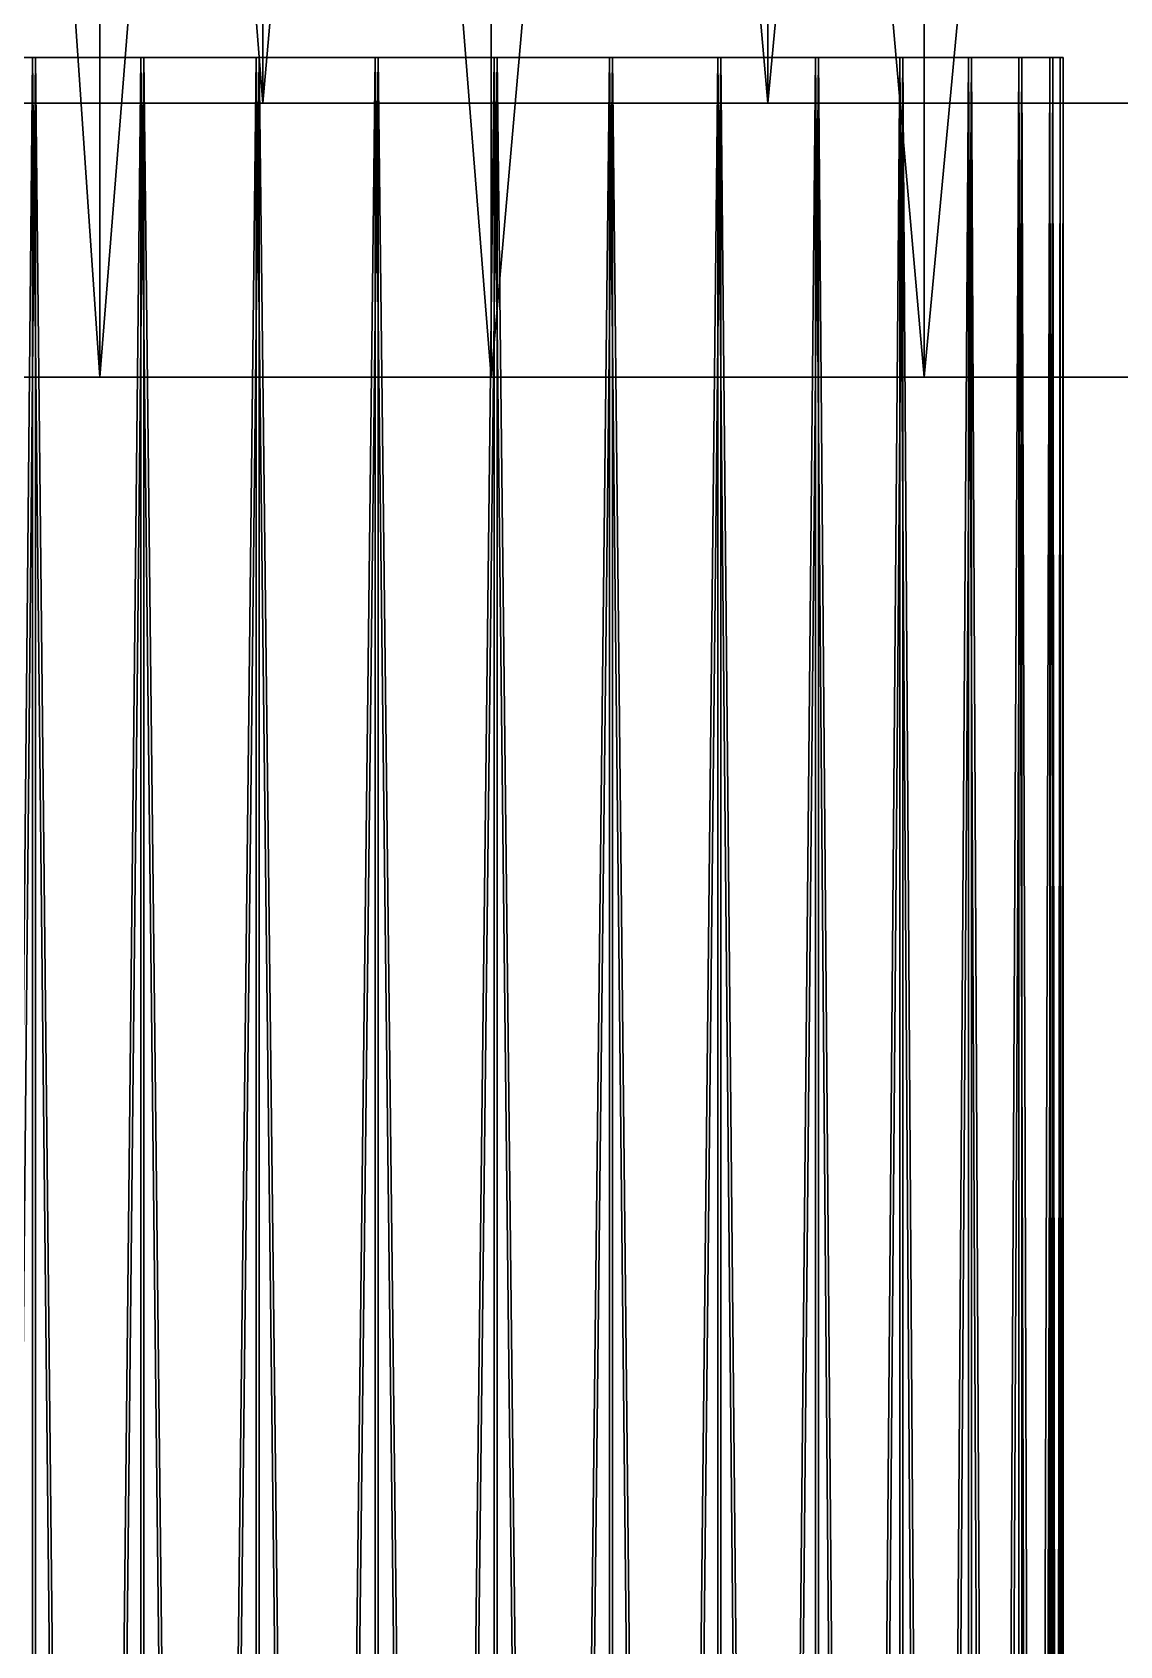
# Model space of a CAD drawing. Header units: metres. Extents: x -4.87 to 4.87, y -6.04 to 1.46.
# Drawn here: x 0.9995 to 1.2376, y -1.5978 to -1.2445 of the extents above; entities that cross this region are included whole.
import ezdxf

# ---------------------------------------------------------------- set-up
doc = ezdxf.new("R2010")
doc.units = ezdxf.units.M

msp = doc.modelspace()

# ---------------------------------------------------------------- linework, layer by layer
at = {"layer": 'Cylinder 1'}
for points in [[(0.95005, -1.26, 1.23623), (1.05, 0, 1.30622), (1.05, -1.26, 1.30622)], [(0.95005, -1.26, 1.23623), (0.95005, 0, 1.23623), (1.05, 0, 1.30622)], [(1.05, -1.26, 0.09378), (0.95005, 0, 0.16377), (0.95005, -1.26, 0.16377)], [(1.05, -1.26, 0.09378), (1.05, 0, 0.09378), (0.95005, 0, 0.16377)], [(1.05, -1.26, 1.30622), (1.16058, 0, 1.35778), (1.16058, -1.26, 1.35778)], [(1.05, -1.26, 1.30622), (1.05, 0, 1.30622), (1.16058, 0, 1.35778)], [(1.16059, -1.26, 0.04222), (1.05, 0, 0.09378), (1.05, -1.26, 0.09378)], [(1.16059, -1.26, 0.04222), (1.16058, 0, 0.04222), (1.05, 0, 0.09378)], [(1.16058, -1.26, 1.35778), (1.27844, 0, 1.38937), (1.27845, -1.26, 1.38937)], [(1.16058, -1.26, 1.35778), (1.16058, 0, 1.35778), (1.27844, 0, 1.38937)], [(1.27845, -1.26, 0.01064), (1.16058, 0, 0.04222), (1.16059, -1.26, 0.04222)], [(1.27845, -1.26, 0.01064), (1.27844, 0, 0.01064), (1.16058, 0, 0.04222)], [(1.4, -1.26, 0.7), (0.7, -1.26, 0.7), (0.71063, -1.26, 0.82155)], [(1.4, -1.26, 0.7), (0.7, -1.26, 0.7), (1.4, -1.26, 0.7)], [(1.4, -1.26, 0.7), (0.71063, -1.26, 0.57845), (0.7, -1.26, 0.7)], [(1.4, -1.26, 0.7), (0.71063, -1.26, 0.82155), (0.74221, -1.26, 0.93941)], [(1.4, -1.26, 0.7), (0.71063, -1.26, 0.82155), (1.4, -1.26, 0.7)], [(1.4, -1.26, 0.7), (0.71063, -1.26, 0.57845), (1.4, -1.26, 0.7)], [(1.4, -1.26, 0.7), (0.74221, -1.26, 0.46059), (0.71063, -1.26, 0.57845)], [(1.4, -1.26, 0.7), (0.74221, -1.26, 0.93941), (0.79378, -1.26, 1.05)], [(1.4, -1.26, 0.7), (0.74221, -1.26, 0.93941), (1.4, -1.26, 0.7)], [(1.4, -1.26, 0.7), (0.74221, -1.26, 0.46059), (1.4, -1.26, 0.7)], [(1.4, -1.26, 0.7), (0.79378, -1.26, 0.35), (0.74221, -1.26, 0.46059)], [(1.4, -1.26, 0.7), (0.79378, -1.26, 1.05), (0.86377, -1.26, 1.14995)], [(1.4, -1.26, 0.7), (0.79378, -1.26, 1.05), (1.4, -1.26, 0.7)], [(1.4, -1.26, 0.7), (0.79378, -1.26, 0.35), (1.4, -1.26, 0.7)], [(1.4, -1.26, 0.7), (0.86377, -1.26, 0.25005), (0.79378, -1.26, 0.35)], [(1.4, -1.26, 0.7), (0.86377, -1.26, 1.14995), (0.95005, -1.26, 1.23623)], [(1.4, -1.26, 0.7), (0.86377, -1.26, 1.14995), (1.4, -1.26, 0.7)], [(1.4, -1.26, 0.7), (0.86377, -1.26, 0.25005), (1.4, -1.26, 0.7)], [(1.4, -1.26, 0.7), (0.95005, -1.26, 0.16377), (0.86377, -1.26, 0.25005)], [(1.4, -1.26, 0.7), (0.95005, -1.26, 1.23623), (1.05, -1.26, 1.30622)], [(0.95005, -1.26, 1.23623), (1.05, -1.26, 1.30622), (1.05, -1.26, 1.30622)], [(0.95005, -1.26, 1.23623), (0.95005, -1.26, 1.23623), (1.05, -1.26, 1.30622)], [(1.4, -1.26, 0.7), (0.95005, -1.26, 1.23623), (1.4, -1.26, 0.7)], [(1.4, -1.26, 0.7), (0.95005, -1.26, 0.16377), (1.4, -1.26, 0.7)], [(1.4, -1.26, 0.7), (1.05, -1.26, 0.09378), (0.95005, -1.26, 0.16377)], [(1.05, -1.26, 0.09378), (0.95005, -1.26, 0.16377), (0.95005, -1.26, 0.16377)], [(1.05, -1.26, 0.09378), (1.05, -1.26, 0.09378), (0.95005, -1.26, 0.16377)], [(1.4, -1.26, 0.7), (1.05, -1.26, 1.30622), (1.16058, -1.26, 1.35778)], [(1.05, -1.26, 1.30622), (1.16058, -1.26, 1.35778), (1.16058, -1.26, 1.35778)], [(1.05, -1.26, 1.30622), (1.05, -1.26, 1.30622), (1.16058, -1.26, 1.35778)], [(1.4, -1.26, 0.7), (1.05, -1.26, 1.30622), (1.4, -1.26, 0.7)], [(1.4, -1.26, 0.7), (1.05, -1.26, 0.09378), (1.4, -1.26, 0.7)], [(1.4, -1.26, 0.7), (1.16059, -1.26, 0.04222), (1.05, -1.26, 0.09378)], [(1.16059, -1.26, 0.04222), (1.05, -1.26, 0.09378), (1.05, -1.26, 0.09378)], [(1.16059, -1.26, 0.04222), (1.16059, -1.26, 0.04222), (1.05, -1.26, 0.09378)], [(1.4, -1.26, 0.7), (1.16058, -1.26, 1.35778), (1.27845, -1.26, 1.38937)], [(1.16058, -1.26, 1.35778), (1.27845, -1.26, 1.38937), (1.27845, -1.26, 1.38937)], [(1.16058, -1.26, 1.35778), (1.16058, -1.26, 1.35778), (1.27845, -1.26, 1.38937)], [(1.4, -1.26, 0.7), (1.16058, -1.26, 1.35778), (1.4, -1.26, 0.7)], [(1.4, -1.26, 0.7), (1.16059, -1.26, 0.04222), (1.4, -1.26, 0.7)], [(1.4, -1.26, 0.7), (1.27845, -1.26, 0.01064), (1.16059, -1.26, 0.04222)], [(1.27845, -1.26, 0.01064), (1.16059, -1.26, 0.04222), (1.16059, -1.26, 0.04222)], [(1.27845, -1.26, 0.01064), (1.27845, -1.26, 0.01064), (1.16059, -1.26, 0.04222)]]:
    msp.add_3dface(points, dxfattribs=at)
at = {"layer": 'Cylinder 11'}
for points in [[(0.9246, -1.25, 0.8856), (1.0746, -1.25, 0.8856), (0.92687, -1.25, 0.91164)], [(0.9246, -1.25, 0.8856), (1.0746, -1.25, 0.8856), (1.0746, -1.25, 0.8856)], [(0.92687, -1.25, 0.85955), (1.0746, -1.25, 0.8856), (0.9246, -1.25, 0.8856)], [(0.92687, -1.25, 0.91164), (1.0746, -1.25, 0.8856), (0.93364, -1.25, 0.9369)], [(0.92687, -1.25, 0.91164), (1.0746, -1.25, 0.8856), (1.0746, -1.25, 0.8856)], [(0.92687, -1.25, 0.85955), (1.0746, -1.25, 0.8856), (1.0746, -1.25, 0.8856)], [(0.93364, -1.25, 0.83429), (1.0746, -1.25, 0.8856), (0.92687, -1.25, 0.85955)], [(0.93364, -1.25, 0.9369), (1.0746, -1.25, 0.8856), (0.94469, -1.25, 0.9606)], [(0.93364, -1.25, 0.9369), (1.0746, -1.25, 0.8856), (1.0746, -1.25, 0.8856)], [(0.93364, -1.25, 0.83429), (1.0746, -1.25, 0.8856), (1.0746, -1.25, 0.8856)], [(0.94469, -1.25, 0.8106), (1.0746, -1.25, 0.8856), (0.93364, -1.25, 0.83429)], [(0.94469, -1.25, 0.9606), (1.0746, -1.25, 0.8856), (0.95969, -1.25, 0.98201)], [(0.94469, -1.25, 0.9606), (1.0746, -1.25, 0.8856), (1.0746, -1.25, 0.8856)], [(0.94469, -1.25, 0.8106), (1.0746, -1.25, 0.8856), (1.0746, -1.25, 0.8856)], [(0.95969, -1.25, 0.78918), (1.0746, -1.25, 0.8856), (0.94469, -1.25, 0.8106)], [(0.95969, -1.25, 0.98201), (1.0746, -1.25, 0.8856), (0.97818, -1.25, 1.0005)], [(0.95969, -1.25, 0.98201), (1.0746, -1.25, 0.8856), (1.0746, -1.25, 0.8856)], [(0.95969, -1.25, 0.78918), (1.0746, -1.25, 0.8856), (1.0746, -1.25, 0.8856)], [(0.97818, -1.25, 0.77069), (1.0746, -1.25, 0.8856), (0.95969, -1.25, 0.78918)], [(0.97818, -3.5, 1.0005), (0.9996, -1.25, 1.0155), (0.9996, -3.5, 1.0155)], [(0.97818, -3.5, 1.0005), (0.97818, -1.25, 1.0005), (0.9996, -1.25, 1.0155)], [(0.97818, -1.25, 1.0005), (0.9996, -1.25, 1.0155), (0.9996, -1.25, 1.0155)], [(0.97818, -1.25, 1.0005), (0.97818, -1.25, 1.0005), (0.9996, -1.25, 1.0155)], [(0.97818, -1.25, 1.0005), (1.0746, -1.25, 0.8856), (0.9996, -1.25, 1.0155)], [(0.97818, -1.25, 1.0005), (1.0746, -1.25, 0.8856), (1.0746, -1.25, 0.8856)], [(0.97818, -1.25, 0.77069), (1.0746, -1.25, 0.8856), (1.0746, -1.25, 0.8856)], [(0.9996, -3.5, 0.75569), (0.97818, -1.25, 0.77069), (0.97818, -3.5, 0.77069)], [(0.9996, -3.5, 0.75569), (0.9996, -1.25, 0.75569), (0.97818, -1.25, 0.77069)], [(0.9996, -1.25, 0.75569), (0.97818, -1.25, 0.77069), (0.97818, -1.25, 0.77069)], [(0.9996, -1.25, 0.75569), (0.9996, -1.25, 0.75569), (0.97818, -1.25, 0.77069)], [(0.9996, -1.25, 0.75569), (1.0746, -1.25, 0.8856), (0.97818, -1.25, 0.77069)], [(0.9996, -3.5, 1.0155), (1.02329, -1.25, 1.02655), (1.02329, -3.5, 1.02655)], [(0.9996, -3.5, 1.0155), (0.9996, -1.25, 1.0155), (1.02329, -1.25, 1.02655)], [(0.9996, -1.25, 1.0155), (1.02329, -1.25, 1.02655), (1.02329, -1.25, 1.02655)], [(0.9996, -1.25, 1.0155), (0.9996, -1.25, 1.0155), (1.02329, -1.25, 1.02655)], [(0.9996, -1.25, 1.0155), (1.0746, -1.25, 0.8856), (1.02329, -1.25, 1.02655)], [(0.9996, -1.25, 1.0155), (1.0746, -1.25, 0.8856), (1.0746, -1.25, 0.8856)], [(0.9996, -1.25, 0.75569), (1.0746, -1.25, 0.8856), (1.0746, -1.25, 0.8856)], [(1.02329, -3.5, 0.74464), (0.9996, -1.25, 0.75569), (0.9996, -3.5, 0.75569)], [(1.02329, -3.5, 0.74464), (1.02329, -1.25, 0.74464), (0.9996, -1.25, 0.75569)], [(1.02329, -1.25, 0.74464), (0.9996, -1.25, 0.75569), (0.9996, -1.25, 0.75569)], [(1.02329, -1.25, 0.74464), (1.02329, -1.25, 0.74464), (0.9996, -1.25, 0.75569)], [(1.02329, -1.25, 0.74464), (1.0746, -1.25, 0.8856), (0.9996, -1.25, 0.75569)], [(1.02329, -3.5, 1.02655), (1.04855, -1.25, 1.03332), (1.04855, -3.5, 1.03332)], [(1.02329, -3.5, 1.02655), (1.02329, -1.25, 1.02655), (1.04855, -1.25, 1.03332)], [(1.02329, -1.25, 1.02655), (1.04855, -1.25, 1.03332), (1.04855, -1.25, 1.03332)], [(1.02329, -1.25, 1.02655), (1.02329, -1.25, 1.02655), (1.04855, -1.25, 1.03332)], [(1.02329, -1.25, 1.02655), (1.0746, -1.25, 0.8856), (1.04855, -1.25, 1.03332)], [(1.02329, -1.25, 1.02655), (1.0746, -1.25, 0.8856), (1.0746, -1.25, 0.8856)], [(1.02329, -1.25, 0.74464), (1.0746, -1.25, 0.8856), (1.0746, -1.25, 0.8856)], [(1.04855, -3.5, 0.73787), (1.02329, -1.25, 0.74464), (1.02329, -3.5, 0.74464)], [(1.04855, -3.5, 0.73787), (1.04855, -1.25, 0.73787), (1.02329, -1.25, 0.74464)], [(1.04855, -1.25, 0.73787), (1.02329, -1.25, 0.74464), (1.02329, -1.25, 0.74464)], [(1.04855, -1.25, 0.73787), (1.04855, -1.25, 0.73787), (1.02329, -1.25, 0.74464)], [(1.04855, -1.25, 0.73787), (1.0746, -1.25, 0.8856), (1.02329, -1.25, 0.74464)], [(1.04855, -3.5, 1.03332), (1.0746, -1.25, 1.0356), (1.0746, -3.5, 1.0356)], [(1.04855, -3.5, 1.03332), (1.04855, -1.25, 1.03332), (1.0746, -1.25, 1.0356)], [(1.04855, -1.25, 1.03332), (1.0746, -1.25, 1.0356), (1.0746, -1.25, 1.0356)], [(1.04855, -1.25, 1.03332), (1.04855, -1.25, 1.03332), (1.0746, -1.25, 1.0356)], [(1.04855, -1.25, 1.03332), (1.0746, -1.25, 0.8856), (1.0746, -1.25, 1.0356)], [(1.04855, -1.25, 1.03332), (1.0746, -1.25, 0.8856), (1.0746, -1.25, 0.8856)], [(1.04855, -1.25, 0.73787), (1.0746, -1.25, 0.8856), (1.0746, -1.25, 0.8856)], [(1.0746, -3.5, 0.7356), (1.04855, -1.25, 0.73787), (1.04855, -3.5, 0.73787)], [(1.0746, -3.5, 0.7356), (1.0746, -1.25, 0.7356), (1.04855, -1.25, 0.73787)], [(1.0746, -1.25, 0.7356), (1.04855, -1.25, 0.73787), (1.04855, -1.25, 0.73787)], [(1.0746, -1.25, 0.7356), (1.0746, -1.25, 0.7356), (1.04855, -1.25, 0.73787)], [(1.0746, -1.25, 0.7356), (1.0746, -1.25, 0.8856), (1.04855, -1.25, 0.73787)], [(1.0746, -1.25, 0.7356), (1.0746, -1.25, 0.8856), (1.0746, -1.25, 0.8856)], [(1.10064, -3.5, 0.73787), (1.0746, -1.25, 0.7356), (1.0746, -3.5, 0.7356)], [(1.10064, -3.5, 0.73787), (1.10064, -1.25, 0.73788), (1.0746, -1.25, 0.7356)], [(1.10064, -1.25, 0.73788), (1.0746, -1.25, 0.7356), (1.0746, -1.25, 0.7356)], [(1.10064, -1.25, 0.73788), (1.10064, -1.25, 0.73788), (1.0746, -1.25, 0.7356)], [(1.10064, -1.25, 0.73788), (1.0746, -1.25, 0.8856), (1.0746, -1.25, 0.7356)], [(1.10064, -1.25, 0.73788), (1.0746, -1.25, 0.8856), (1.0746, -1.25, 0.8856)], [(1.1259, -1.25, 0.74464), (1.0746, -1.25, 0.8856), (1.10064, -1.25, 0.73788)], [(1.1259, -1.25, 0.74464), (1.0746, -1.25, 0.8856), (1.0746, -1.25, 0.8856)], [(1.1496, -1.25, 0.75569), (1.0746, -1.25, 0.8856), (1.1259, -1.25, 0.74464)], [(1.1496, -1.25, 0.75569), (1.0746, -1.25, 0.8856), (1.0746, -1.25, 0.8856)], [(1.17101, -1.25, 0.77069), (1.0746, -1.25, 0.8856), (1.1496, -1.25, 0.75569)], [(1.17101, -1.25, 0.77069), (1.0746, -1.25, 0.8856), (1.0746, -1.25, 0.8856)], [(1.1895, -1.25, 0.78918), (1.0746, -1.25, 0.8856), (1.17101, -1.25, 0.77069)], [(1.1895, -1.25, 0.78918), (1.0746, -1.25, 0.8856), (1.0746, -1.25, 0.8856)], [(1.2045, -1.25, 0.8106), (1.0746, -1.25, 0.8856), (1.1895, -1.25, 0.78918)], [(1.2045, -1.25, 0.8106), (1.0746, -1.25, 0.8856), (1.0746, -1.25, 0.8856)], [(1.21555, -1.25, 0.83429), (1.0746, -1.25, 0.8856), (1.2045, -1.25, 0.8106)], [(1.21555, -1.25, 0.83429), (1.0746, -1.25, 0.8856), (1.0746, -1.25, 0.8856)], [(1.22232, -1.25, 0.85955), (1.0746, -1.25, 0.8856), (1.21555, -1.25, 0.83429)], [(1.22232, -1.25, 0.85955), (1.0746, -1.25, 0.8856), (1.0746, -1.25, 0.8856)], [(1.2246, -1.25, 0.8856), (1.0746, -1.25, 0.8856), (1.22232, -1.25, 0.85955)], [(1.2246, -1.25, 0.8856), (1.0746, -1.25, 0.8856), (1.0746, -1.25, 0.8856)], [(1.22232, -1.25, 0.91164), (1.0746, -1.25, 0.8856), (1.2246, -1.25, 0.8856)], [(1.22232, -1.25, 0.91164), (1.0746, -1.25, 0.8856), (1.0746, -1.25, 0.8856)], [(1.21555, -1.25, 0.9369), (1.0746, -1.25, 0.8856), (1.22232, -1.25, 0.91164)], [(1.21555, -1.25, 0.9369), (1.0746, -1.25, 0.8856), (1.0746, -1.25, 0.8856)], [(1.2045, -1.25, 0.9606), (1.0746, -1.25, 0.8856), (1.21555, -1.25, 0.9369)], [(1.2045, -1.25, 0.9606), (1.0746, -1.25, 0.8856), (1.0746, -1.25, 0.8856)], [(1.1895, -1.25, 0.98201), (1.0746, -1.25, 0.8856), (1.2045, -1.25, 0.9606)], [(1.1895, -1.25, 0.98201), (1.0746, -1.25, 0.8856), (1.0746, -1.25, 0.8856)], [(1.17101, -1.25, 1.0005), (1.0746, -1.25, 0.8856), (1.1895, -1.25, 0.98201)], [(1.17101, -1.25, 1.0005), (1.0746, -1.25, 0.8856), (1.0746, -1.25, 0.8856)], [(1.1496, -1.25, 1.0155), (1.0746, -1.25, 0.8856), (1.17101, -1.25, 1.0005)], [(1.1496, -1.25, 1.0155), (1.0746, -1.25, 0.8856), (1.0746, -1.25, 0.8856)], [(1.1259, -1.25, 1.02655), (1.0746, -1.25, 0.8856), (1.1496, -1.25, 1.0155)], [(1.1259, -1.25, 1.02655), (1.0746, -1.25, 0.8856), (1.0746, -1.25, 0.8856)], [(1.10064, -1.25, 1.03332), (1.0746, -1.25, 0.8856), (1.1259, -1.25, 1.02655)], [(1.10064, -1.25, 1.03332), (1.0746, -1.25, 0.8856), (1.0746, -1.25, 0.8856)], [(1.0746, -3.5, 1.0356), (1.10064, -1.25, 1.03332), (1.10064, -3.5, 1.03332)], [(1.0746, -3.5, 1.0356), (1.0746, -1.25, 1.0356), (1.10064, -1.25, 1.03332)], [(1.0746, -1.25, 1.0356), (1.10064, -1.25, 1.03332), (1.10064, -1.25, 1.03332)], [(1.0746, -1.25, 1.0356), (1.0746, -1.25, 1.0356), (1.10064, -1.25, 1.03332)], [(1.0746, -1.25, 1.0356), (1.0746, -1.25, 0.8856), (1.10064, -1.25, 1.03332)], [(1.0746, -1.25, 1.0356), (1.0746, -1.25, 0.8856), (1.0746, -1.25, 0.8856)], [(1.1259, -3.5, 0.74464), (1.10064, -1.25, 0.73788), (1.10064, -3.5, 0.73787)], [(1.1259, -3.5, 0.74464), (1.1259, -1.25, 0.74464), (1.10064, -1.25, 0.73788)], [(1.1259, -1.25, 0.74464), (1.10064, -1.25, 0.73788), (1.10064, -1.25, 0.73788)], [(1.1259, -1.25, 0.74464), (1.1259, -1.25, 0.74464), (1.10064, -1.25, 0.73788)], [(1.10064, -3.5, 1.03332), (1.1259, -1.25, 1.02655), (1.1259, -3.5, 1.02655)], [(1.10064, -3.5, 1.03332), (1.10064, -1.25, 1.03332), (1.1259, -1.25, 1.02655)], [(1.10064, -1.25, 1.03332), (1.1259, -1.25, 1.02655), (1.1259, -1.25, 1.02655)], [(1.10064, -1.25, 1.03332), (1.10064, -1.25, 1.03332), (1.1259, -1.25, 1.02655)], [(1.1496, -3.5, 0.75569), (1.1259, -1.25, 0.74464), (1.1259, -3.5, 0.74464)], [(1.1496, -3.5, 0.75569), (1.1496, -1.25, 0.75569), (1.1259, -1.25, 0.74464)], [(1.1496, -1.25, 0.75569), (1.1259, -1.25, 0.74464), (1.1259, -1.25, 0.74464)], [(1.1496, -1.25, 0.75569), (1.1496, -1.25, 0.75569), (1.1259, -1.25, 0.74464)], [(1.1259, -3.5, 1.02655), (1.1496, -1.25, 1.0155), (1.1496, -3.5, 1.0155)], [(1.1259, -3.5, 1.02655), (1.1259, -1.25, 1.02655), (1.1496, -1.25, 1.0155)], [(1.1259, -1.25, 1.02655), (1.1496, -1.25, 1.0155), (1.1496, -1.25, 1.0155)], [(1.1259, -1.25, 1.02655), (1.1259, -1.25, 1.02655), (1.1496, -1.25, 1.0155)], [(1.17102, -3.5, 0.77069), (1.1496, -1.25, 0.75569), (1.1496, -3.5, 0.75569)], [(1.17102, -3.5, 0.77069), (1.17101, -1.25, 0.77069), (1.1496, -1.25, 0.75569)], [(1.17101, -1.25, 0.77069), (1.1496, -1.25, 0.75569), (1.1496, -1.25, 0.75569)], [(1.17101, -1.25, 0.77069), (1.17101, -1.25, 0.77069), (1.1496, -1.25, 0.75569)], [(1.1496, -3.5, 1.0155), (1.17101, -1.25, 1.0005), (1.17102, -3.5, 1.0005)], [(1.1496, -3.5, 1.0155), (1.1496, -1.25, 1.0155), (1.17101, -1.25, 1.0005)], [(1.1496, -1.25, 1.0155), (1.17101, -1.25, 1.0005), (1.17101, -1.25, 1.0005)], [(1.1496, -1.25, 1.0155), (1.1496, -1.25, 1.0155), (1.17101, -1.25, 1.0005)], [(1.1895, -3.5, 0.78918), (1.17101, -1.25, 0.77069), (1.17102, -3.5, 0.77069)], [(1.1895, -3.5, 0.78918), (1.1895, -1.25, 0.78918), (1.17101, -1.25, 0.77069)], [(1.1895, -1.25, 0.78918), (1.17101, -1.25, 0.77069), (1.17101, -1.25, 0.77069)], [(1.1895, -1.25, 0.78918), (1.1895, -1.25, 0.78918), (1.17101, -1.25, 0.77069)], [(1.17102, -3.5, 1.0005), (1.17101, -1.25, 1.0005), (1.1895, -1.25, 0.98201)], [(1.17101, -1.25, 1.0005), (1.1895, -1.25, 0.98201), (1.1895, -1.25, 0.98201)], [(1.17101, -1.25, 1.0005), (1.17101, -1.25, 1.0005), (1.1895, -1.25, 0.98201)], [(1.17102, -3.5, 1.0005), (1.1895, -1.25, 0.98201), (1.1895, -3.5, 0.98201)], [(1.2045, -3.5, 0.8106), (1.1895, -1.25, 0.78918), (1.1895, -3.5, 0.78918)], [(1.2045, -3.5, 0.8106), (1.2045, -1.25, 0.8106), (1.1895, -1.25, 0.78918)], [(1.2045, -1.25, 0.8106), (1.1895, -1.25, 0.78918), (1.1895, -1.25, 0.78918)], [(1.2045, -1.25, 0.8106), (1.2045, -1.25, 0.8106), (1.1895, -1.25, 0.78918)], [(1.1895, -3.5, 0.98201), (1.2045, -1.25, 0.9606), (1.2045, -3.5, 0.9606)], [(1.1895, -3.5, 0.98201), (1.1895, -1.25, 0.98201), (1.2045, -1.25, 0.9606)], [(1.1895, -1.25, 0.98201), (1.2045, -1.25, 0.9606), (1.2045, -1.25, 0.9606)], [(1.1895, -1.25, 0.98201), (1.1895, -1.25, 0.98201), (1.2045, -1.25, 0.9606)], [(1.21555, -3.5, 0.83429), (1.2045, -1.25, 0.8106), (1.2045, -3.5, 0.8106)], [(1.21555, -3.5, 0.83429), (1.21555, -1.25, 0.83429), (1.2045, -1.25, 0.8106)], [(1.21555, -1.25, 0.83429), (1.2045, -1.25, 0.8106), (1.2045, -1.25, 0.8106)], [(1.21555, -1.25, 0.83429), (1.21555, -1.25, 0.83429), (1.2045, -1.25, 0.8106)], [(1.2045, -3.5, 0.9606), (1.21555, -1.25, 0.9369), (1.21555, -3.5, 0.9369)], [(1.2045, -3.5, 0.9606), (1.2045, -1.25, 0.9606), (1.21555, -1.25, 0.9369)], [(1.2045, -1.25, 0.9606), (1.21555, -1.25, 0.9369), (1.21555, -1.25, 0.9369)], [(1.2045, -1.25, 0.9606), (1.2045, -1.25, 0.9606), (1.21555, -1.25, 0.9369)], [(1.22232, -3.5, 0.85955), (1.21555, -1.25, 0.83429), (1.21555, -3.5, 0.83429)], [(1.22232, -3.5, 0.85955), (1.22232, -1.25, 0.85955), (1.21555, -1.25, 0.83429)], [(1.22232, -1.25, 0.85955), (1.21555, -1.25, 0.83429), (1.21555, -1.25, 0.83429)], [(1.22232, -1.25, 0.85955), (1.22232, -1.25, 0.85955), (1.21555, -1.25, 0.83429)], [(1.21555, -3.5, 0.9369), (1.22232, -1.25, 0.91164), (1.22232, -3.5, 0.91164)], [(1.21555, -3.5, 0.9369), (1.21555, -1.25, 0.9369), (1.22232, -1.25, 0.91164)], [(1.21555, -1.25, 0.9369), (1.22232, -1.25, 0.91164), (1.22232, -1.25, 0.91164)], [(1.21555, -1.25, 0.9369), (1.21555, -1.25, 0.9369), (1.22232, -1.25, 0.91164)], [(1.2246, -3.5, 0.8856), (1.22232, -1.25, 0.85955), (1.22232, -3.5, 0.85955)], [(1.2246, -3.5, 0.8856), (1.2246, -1.25, 0.8856), (1.22232, -1.25, 0.85955)], [(1.2246, -1.25, 0.8856), (1.22232, -1.25, 0.85955), (1.22232, -1.25, 0.85955)], [(1.2246, -1.25, 0.8856), (1.2246, -1.25, 0.8856), (1.22232, -1.25, 0.85955)], [(1.22232, -3.5, 0.91164), (1.2246, -1.25, 0.8856), (1.2246, -3.5, 0.8856)], [(1.22232, -3.5, 0.91164), (1.22232, -1.25, 0.91164), (1.2246, -1.25, 0.8856)], [(1.22232, -1.25, 0.91164), (1.2246, -1.25, 0.8856), (1.2246, -1.25, 0.8856)], [(1.22232, -1.25, 0.91164), (1.22232, -1.25, 0.91164), (1.2246, -1.25, 0.8856)]]:
    msp.add_3dface(points, dxfattribs=at)
at = {"layer": 'Cylinder 16'}
for points in [[(0.92526, -1.25, 0.51009), (1.07526, -1.25, 0.51009), (0.92754, -1.25, 0.53613)], [(0.92526, -1.25, 0.51009), (1.07526, -1.25, 0.51009), (1.07526, -1.25, 0.51009)], [(0.92754, -1.25, 0.48404), (1.07526, -1.25, 0.51009), (0.92526, -1.25, 0.51009)], [(0.92754, -1.25, 0.53613), (1.07526, -1.25, 0.51009), (0.93431, -1.25, 0.56139)], [(0.92754, -1.25, 0.53613), (1.07526, -1.25, 0.51009), (1.07526, -1.25, 0.51009)], [(0.92754, -1.25, 0.48404), (1.07526, -1.25, 0.51009), (1.07526, -1.25, 0.51009)], [(0.93431, -1.25, 0.45878), (1.07526, -1.25, 0.51009), (0.92754, -1.25, 0.48404)], [(0.93431, -1.25, 0.56139), (1.07526, -1.25, 0.51009), (0.94536, -1.25, 0.58509)], [(0.93431, -1.25, 0.56139), (1.07526, -1.25, 0.51009), (1.07526, -1.25, 0.51009)], [(0.93431, -1.25, 0.45878), (1.07526, -1.25, 0.51009), (1.07526, -1.25, 0.51009)], [(0.94536, -1.25, 0.43509), (1.07526, -1.25, 0.51009), (0.93431, -1.25, 0.45878)], [(0.94536, -1.25, 0.58509), (1.07526, -1.25, 0.51009), (0.96036, -1.25, 0.60651)], [(0.94536, -1.25, 0.58509), (1.07526, -1.25, 0.51009), (1.07526, -1.25, 0.51009)], [(0.94536, -1.25, 0.43509), (1.07526, -1.25, 0.51009), (1.07526, -1.25, 0.51009)], [(0.96036, -1.25, 0.41367), (1.07526, -1.25, 0.51009), (0.94536, -1.25, 0.43509)], [(0.96036, -1.25, 0.60651), (1.07526, -1.25, 0.51009), (0.97884, -1.25, 0.62499)], [(0.96036, -1.25, 0.60651), (1.07526, -1.25, 0.51009), (1.07526, -1.25, 0.51009)], [(0.96036, -1.25, 0.41367), (1.07526, -1.25, 0.51009), (1.07526, -1.25, 0.51009)], [(0.97884, -1.25, 0.39518), (1.07526, -1.25, 0.51009), (0.96036, -1.25, 0.41367)], [(0.97885, -3.5, 0.62499), (0.97884, -1.25, 0.62499), (1.00026, -1.25, 0.63999)], [(0.97884, -1.25, 0.62499), (1.00026, -1.25, 0.63999), (1.00026, -1.25, 0.63999)], [(0.97884, -1.25, 0.62499), (0.97884, -1.25, 0.62499), (1.00026, -1.25, 0.63999)], [(0.97884, -1.25, 0.62499), (1.07526, -1.25, 0.51009), (1.00026, -1.25, 0.63999)], [(0.97884, -1.25, 0.62499), (1.07526, -1.25, 0.51009), (1.07526, -1.25, 0.51009)], [(0.97884, -1.25, 0.39518), (1.07526, -1.25, 0.51009), (1.07526, -1.25, 0.51009)], [(1.00026, -3.5, 0.38018), (0.97884, -1.25, 0.39518), (0.97885, -3.5, 0.39518)], [(1.00026, -3.5, 0.38018), (1.00026, -1.25, 0.38018), (0.97884, -1.25, 0.39518)], [(1.00026, -1.25, 0.38018), (0.97884, -1.25, 0.39518), (0.97884, -1.25, 0.39518)], [(1.00026, -1.25, 0.38018), (1.00026, -1.25, 0.38018), (0.97884, -1.25, 0.39518)], [(1.00026, -1.25, 0.38018), (1.07526, -1.25, 0.51009), (0.97884, -1.25, 0.39518)], [(0.97885, -3.5, 0.62499), (1.00026, -1.25, 0.63999), (1.00026, -3.5, 0.63999)], [(1.00026, -3.5, 0.63999), (1.02396, -1.25, 0.65104), (1.02396, -3.5, 0.65104)], [(1.00026, -3.5, 0.63999), (1.00026, -1.25, 0.63999), (1.02396, -1.25, 0.65104)], [(1.00026, -1.25, 0.63999), (1.02396, -1.25, 0.65104), (1.02396, -1.25, 0.65104)], [(1.00026, -1.25, 0.63999), (1.00026, -1.25, 0.63999), (1.02396, -1.25, 0.65104)], [(1.00026, -1.25, 0.63999), (1.07526, -1.25, 0.51009), (1.02396, -1.25, 0.65104)], [(1.00026, -1.25, 0.63999), (1.07526, -1.25, 0.51009), (1.07526, -1.25, 0.51009)], [(1.00026, -1.25, 0.38018), (1.07526, -1.25, 0.51009), (1.07526, -1.25, 0.51009)], [(1.02396, -3.5, 0.36913), (1.00026, -1.25, 0.38018), (1.00026, -3.5, 0.38018)], [(1.02396, -3.5, 0.36913), (1.02396, -1.25, 0.36913), (1.00026, -1.25, 0.38018)], [(1.02396, -1.25, 0.36913), (1.00026, -1.25, 0.38018), (1.00026, -1.25, 0.38018)], [(1.02396, -1.25, 0.36913), (1.02396, -1.25, 0.36913), (1.00026, -1.25, 0.38018)], [(1.02396, -1.25, 0.36913), (1.07526, -1.25, 0.51009), (1.00026, -1.25, 0.38018)], [(1.02396, -3.5, 0.65104), (1.04922, -1.25, 0.65781), (1.04922, -3.5, 0.65781)], [(1.02396, -3.5, 0.65104), (1.02396, -1.25, 0.65104), (1.04922, -1.25, 0.65781)], [(1.02396, -1.25, 0.65104), (1.04922, -1.25, 0.65781), (1.04922, -1.25, 0.65781)], [(1.02396, -1.25, 0.65104), (1.02396, -1.25, 0.65104), (1.04922, -1.25, 0.65781)], [(1.02396, -1.25, 0.65104), (1.07526, -1.25, 0.51009), (1.04922, -1.25, 0.65781)], [(1.02396, -1.25, 0.65104), (1.07526, -1.25, 0.51009), (1.07526, -1.25, 0.51009)], [(1.02396, -1.25, 0.36913), (1.07526, -1.25, 0.51009), (1.07526, -1.25, 0.51009)], [(1.04922, -3.5, 0.36237), (1.02396, -1.25, 0.36913), (1.02396, -3.5, 0.36913)], [(1.04922, -3.5, 0.36237), (1.04922, -1.25, 0.36237), (1.02396, -1.25, 0.36913)], [(1.04922, -1.25, 0.36237), (1.02396, -1.25, 0.36913), (1.02396, -1.25, 0.36913)], [(1.04922, -1.25, 0.36237), (1.04922, -1.25, 0.36237), (1.02396, -1.25, 0.36913)], [(1.04922, -1.25, 0.36237), (1.07526, -1.25, 0.51009), (1.02396, -1.25, 0.36913)], [(1.04922, -3.5, 0.65781), (1.07526, -1.25, 0.66009), (1.07526, -3.5, 0.66009)], [(1.04922, -3.5, 0.65781), (1.04922, -1.25, 0.65781), (1.07526, -1.25, 0.66009)], [(1.04922, -1.25, 0.65781), (1.07526, -1.25, 0.66009), (1.07526, -1.25, 0.66009)], [(1.04922, -1.25, 0.65781), (1.04922, -1.25, 0.65781), (1.07526, -1.25, 0.66009)], [(1.04922, -1.25, 0.65781), (1.07526, -1.25, 0.51009), (1.07526, -1.25, 0.66009)], [(1.04922, -1.25, 0.65781), (1.07526, -1.25, 0.51009), (1.07526, -1.25, 0.51009)], [(1.04922, -1.25, 0.36237), (1.07526, -1.25, 0.51009), (1.07526, -1.25, 0.51009)], [(1.07526, -3.5, 0.36009), (1.04922, -1.25, 0.36237), (1.04922, -3.5, 0.36237)], [(1.07526, -3.5, 0.36009), (1.07526, -1.25, 0.36009), (1.04922, -1.25, 0.36237)], [(1.07526, -1.25, 0.36009), (1.04922, -1.25, 0.36237), (1.04922, -1.25, 0.36237)], [(1.07526, -1.25, 0.36009), (1.07526, -1.25, 0.36009), (1.04922, -1.25, 0.36237)], [(1.07526, -1.25, 0.36009), (1.07526, -1.25, 0.51009), (1.04922, -1.25, 0.36237)], [(1.07526, -1.25, 0.36009), (1.07526, -1.25, 0.51009), (1.07526, -1.25, 0.51009)], [(1.10131, -3.5, 0.36237), (1.07526, -1.25, 0.36009), (1.07526, -3.5, 0.36009)], [(1.10131, -3.5, 0.36237), (1.10131, -1.25, 0.36237), (1.07526, -1.25, 0.36009)], [(1.10131, -1.25, 0.36237), (1.07526, -1.25, 0.36009), (1.07526, -1.25, 0.36009)], [(1.10131, -1.25, 0.36237), (1.10131, -1.25, 0.36237), (1.07526, -1.25, 0.36009)], [(1.10131, -1.25, 0.36237), (1.07526, -1.25, 0.51009), (1.07526, -1.25, 0.36009)], [(1.10131, -1.25, 0.36237), (1.07526, -1.25, 0.51009), (1.07526, -1.25, 0.51009)], [(1.12657, -1.25, 0.36913), (1.07526, -1.25, 0.51009), (1.10131, -1.25, 0.36237)], [(1.12657, -1.25, 0.36913), (1.07526, -1.25, 0.51009), (1.07526, -1.25, 0.51009)], [(1.15026, -1.25, 0.38018), (1.07526, -1.25, 0.51009), (1.12657, -1.25, 0.36913)], [(1.15026, -1.25, 0.38018), (1.07526, -1.25, 0.51009), (1.07526, -1.25, 0.51009)], [(1.17168, -1.25, 0.39518), (1.07526, -1.25, 0.51009), (1.15026, -1.25, 0.38018)], [(1.17168, -1.25, 0.39518), (1.07526, -1.25, 0.51009), (1.07526, -1.25, 0.51009)], [(1.19017, -1.25, 0.41367), (1.07526, -1.25, 0.51009), (1.17168, -1.25, 0.39518)], [(1.19017, -1.25, 0.41367), (1.07526, -1.25, 0.51009), (1.07526, -1.25, 0.51009)], [(1.20517, -1.25, 0.43509), (1.07526, -1.25, 0.51009), (1.19017, -1.25, 0.41367)], [(1.20517, -1.25, 0.43509), (1.07526, -1.25, 0.51009), (1.07526, -1.25, 0.51009)], [(1.21622, -1.25, 0.45878), (1.07526, -1.25, 0.51009), (1.20517, -1.25, 0.43509)], [(1.21622, -1.25, 0.45878), (1.07526, -1.25, 0.51009), (1.07526, -1.25, 0.51009)], [(1.22298, -1.25, 0.48404), (1.07526, -1.25, 0.51009), (1.21622, -1.25, 0.45878)], [(1.22298, -1.25, 0.48404), (1.07526, -1.25, 0.51009), (1.07526, -1.25, 0.51009)], [(1.22526, -1.25, 0.51009), (1.07526, -1.25, 0.51009), (1.22298, -1.25, 0.48404)], [(1.22526, -1.25, 0.51009), (1.07526, -1.25, 0.51009), (1.07526, -1.25, 0.51009)], [(1.22298, -1.25, 0.53613), (1.07526, -1.25, 0.51009), (1.22526, -1.25, 0.51009)], [(1.22298, -1.25, 0.53613), (1.07526, -1.25, 0.51009), (1.07526, -1.25, 0.51009)], [(1.21622, -1.25, 0.56139), (1.07526, -1.25, 0.51009), (1.22298, -1.25, 0.53613)], [(1.21622, -1.25, 0.56139), (1.07526, -1.25, 0.51009), (1.07526, -1.25, 0.51009)], [(1.20517, -1.25, 0.58509), (1.07526, -1.25, 0.51009), (1.21622, -1.25, 0.56139)], [(1.20517, -1.25, 0.58509), (1.07526, -1.25, 0.51009), (1.07526, -1.25, 0.51009)], [(1.19017, -1.25, 0.60651), (1.07526, -1.25, 0.51009), (1.20517, -1.25, 0.58509)], [(1.19017, -1.25, 0.60651), (1.07526, -1.25, 0.51009), (1.07526, -1.25, 0.51009)], [(1.17168, -1.25, 0.62499), (1.07526, -1.25, 0.51009), (1.19017, -1.25, 0.60651)], [(1.17168, -1.25, 0.62499), (1.07526, -1.25, 0.51009), (1.07526, -1.25, 0.51009)], [(1.15026, -1.25, 0.63999), (1.07526, -1.25, 0.51009), (1.17168, -1.25, 0.62499)], [(1.15026, -1.25, 0.63999), (1.07526, -1.25, 0.51009), (1.07526, -1.25, 0.51009)], [(1.12657, -1.25, 0.65104), (1.07526, -1.25, 0.51009), (1.15026, -1.25, 0.63999)], [(1.12657, -1.25, 0.65104), (1.07526, -1.25, 0.51009), (1.07526, -1.25, 0.51009)], [(1.10131, -1.25, 0.65781), (1.07526, -1.25, 0.51009), (1.12657, -1.25, 0.65104)], [(1.10131, -1.25, 0.65781), (1.07526, -1.25, 0.51009), (1.07526, -1.25, 0.51009)], [(1.07526, -3.5, 0.66009), (1.10131, -1.25, 0.65781), (1.10131, -3.5, 0.65781)], [(1.07526, -3.5, 0.66009), (1.07526, -1.25, 0.66009), (1.10131, -1.25, 0.65781)], [(1.07526, -1.25, 0.66009), (1.10131, -1.25, 0.65781), (1.10131, -1.25, 0.65781)], [(1.07526, -1.25, 0.66009), (1.07526, -1.25, 0.66009), (1.10131, -1.25, 0.65781)], [(1.07526, -1.25, 0.66009), (1.07526, -1.25, 0.51009), (1.10131, -1.25, 0.65781)], [(1.07526, -1.25, 0.66009), (1.07526, -1.25, 0.51009), (1.07526, -1.25, 0.51009)], [(1.12657, -3.5, 0.36913), (1.10131, -1.25, 0.36237), (1.10131, -3.5, 0.36237)], [(1.12657, -3.5, 0.36913), (1.12657, -1.25, 0.36913), (1.10131, -1.25, 0.36237)], [(1.12657, -1.25, 0.36913), (1.10131, -1.25, 0.36237), (1.10131, -1.25, 0.36237)], [(1.12657, -1.25, 0.36913), (1.12657, -1.25, 0.36913), (1.10131, -1.25, 0.36237)], [(1.10131, -3.5, 0.65781), (1.12657, -1.25, 0.65104), (1.12657, -3.5, 0.65104)], [(1.10131, -3.5, 0.65781), (1.10131, -1.25, 0.65781), (1.12657, -1.25, 0.65104)], [(1.10131, -1.25, 0.65781), (1.12657, -1.25, 0.65104), (1.12657, -1.25, 0.65104)], [(1.10131, -1.25, 0.65781), (1.10131, -1.25, 0.65781), (1.12657, -1.25, 0.65104)], [(1.15026, -3.5, 0.38018), (1.12657, -1.25, 0.36913), (1.12657, -3.5, 0.36913)], [(1.15026, -3.5, 0.38018), (1.15026, -1.25, 0.38018), (1.12657, -1.25, 0.36913)], [(1.15026, -1.25, 0.38018), (1.12657, -1.25, 0.36913), (1.12657, -1.25, 0.36913)], [(1.15026, -1.25, 0.38018), (1.15026, -1.25, 0.38018), (1.12657, -1.25, 0.36913)], [(1.12657, -3.5, 0.65104), (1.15026, -1.25, 0.63999), (1.15026, -3.5, 0.63999)], [(1.12657, -3.5, 0.65104), (1.12657, -1.25, 0.65104), (1.15026, -1.25, 0.63999)], [(1.12657, -1.25, 0.65104), (1.15026, -1.25, 0.63999), (1.15026, -1.25, 0.63999)], [(1.12657, -1.25, 0.65104), (1.12657, -1.25, 0.65104), (1.15026, -1.25, 0.63999)], [(1.17168, -3.5, 0.39518), (1.15026, -1.25, 0.38018), (1.15026, -3.5, 0.38018)], [(1.17168, -3.5, 0.39518), (1.17168, -1.25, 0.39518), (1.15026, -1.25, 0.38018)], [(1.17168, -1.25, 0.39518), (1.15026, -1.25, 0.38018), (1.15026, -1.25, 0.38018)], [(1.17168, -1.25, 0.39518), (1.17168, -1.25, 0.39518), (1.15026, -1.25, 0.38018)], [(1.15026, -3.5, 0.63999), (1.17168, -1.25, 0.62499), (1.17168, -3.5, 0.62499)], [(1.15026, -3.5, 0.63999), (1.15026, -1.25, 0.63999), (1.17168, -1.25, 0.62499)], [(1.15026, -1.25, 0.63999), (1.17168, -1.25, 0.62499), (1.17168, -1.25, 0.62499)], [(1.15026, -1.25, 0.63999), (1.15026, -1.25, 0.63999), (1.17168, -1.25, 0.62499)], [(1.19017, -3.5, 0.41367), (1.17168, -1.25, 0.39518), (1.17168, -3.5, 0.39518)], [(1.19017, -3.5, 0.41367), (1.19017, -1.25, 0.41367), (1.17168, -1.25, 0.39518)], [(1.19017, -1.25, 0.41367), (1.17168, -1.25, 0.39518), (1.17168, -1.25, 0.39518)], [(1.19017, -1.25, 0.41367), (1.19017, -1.25, 0.41367), (1.17168, -1.25, 0.39518)], [(1.17168, -3.5, 0.62499), (1.19017, -1.25, 0.60651), (1.19017, -3.5, 0.60651)], [(1.17168, -3.5, 0.62499), (1.17168, -1.25, 0.62499), (1.19017, -1.25, 0.60651)], [(1.17168, -1.25, 0.62499), (1.19017, -1.25, 0.60651), (1.19017, -1.25, 0.60651)], [(1.17168, -1.25, 0.62499), (1.17168, -1.25, 0.62499), (1.19017, -1.25, 0.60651)], [(1.20517, -3.5, 0.43509), (1.19017, -1.25, 0.41367), (1.19017, -3.5, 0.41367)], [(1.20517, -3.5, 0.43509), (1.20517, -1.25, 0.43509), (1.19017, -1.25, 0.41367)], [(1.20517, -1.25, 0.43509), (1.19017, -1.25, 0.41367), (1.19017, -1.25, 0.41367)], [(1.20517, -1.25, 0.43509), (1.20517, -1.25, 0.43509), (1.19017, -1.25, 0.41367)], [(1.19017, -3.5, 0.60651), (1.20517, -1.25, 0.58509), (1.20517, -3.5, 0.58509)], [(1.19017, -3.5, 0.60651), (1.19017, -1.25, 0.60651), (1.20517, -1.25, 0.58509)], [(1.19017, -1.25, 0.60651), (1.20517, -1.25, 0.58509), (1.20517, -1.25, 0.58509)], [(1.19017, -1.25, 0.60651), (1.19017, -1.25, 0.60651), (1.20517, -1.25, 0.58509)], [(1.21622, -3.5, 0.45878), (1.20517, -1.25, 0.43509), (1.20517, -3.5, 0.43509)], [(1.21622, -3.5, 0.45878), (1.21622, -1.25, 0.45878), (1.20517, -1.25, 0.43509)], [(1.21622, -1.25, 0.45878), (1.20517, -1.25, 0.43509), (1.20517, -1.25, 0.43509)], [(1.21622, -1.25, 0.45878), (1.21622, -1.25, 0.45878), (1.20517, -1.25, 0.43509)], [(1.20517, -3.5, 0.58509), (1.21622, -1.25, 0.56139), (1.21622, -3.5, 0.56139)], [(1.20517, -3.5, 0.58509), (1.20517, -1.25, 0.58509), (1.21622, -1.25, 0.56139)], [(1.20517, -1.25, 0.58509), (1.21622, -1.25, 0.56139), (1.21622, -1.25, 0.56139)], [(1.20517, -1.25, 0.58509), (1.20517, -1.25, 0.58509), (1.21622, -1.25, 0.56139)], [(1.22298, -3.5, 0.48404), (1.21622, -1.25, 0.45878), (1.21622, -3.5, 0.45878)], [(1.22298, -3.5, 0.48404), (1.22298, -1.25, 0.48404), (1.21622, -1.25, 0.45878)], [(1.22298, -1.25, 0.48404), (1.21622, -1.25, 0.45878), (1.21622, -1.25, 0.45878)], [(1.22298, -1.25, 0.48404), (1.22298, -1.25, 0.48404), (1.21622, -1.25, 0.45878)], [(1.21622, -3.5, 0.56139), (1.22298, -1.25, 0.53613), (1.22298, -3.5, 0.53613)], [(1.21622, -3.5, 0.56139), (1.21622, -1.25, 0.56139), (1.22298, -1.25, 0.53613)], [(1.21622, -1.25, 0.56139), (1.22298, -1.25, 0.53613), (1.22298, -1.25, 0.53613)], [(1.21622, -1.25, 0.56139), (1.21622, -1.25, 0.56139), (1.22298, -1.25, 0.53613)], [(1.22526, -3.5, 0.51009), (1.22298, -1.25, 0.48404), (1.22298, -3.5, 0.48404)], [(1.22526, -3.5, 0.51009), (1.22526, -1.25, 0.51009), (1.22298, -1.25, 0.48404)], [(1.22526, -1.25, 0.51009), (1.22298, -1.25, 0.48404), (1.22298, -1.25, 0.48404)], [(1.22526, -1.25, 0.51009), (1.22526, -1.25, 0.51009), (1.22298, -1.25, 0.48404)], [(1.22298, -3.5, 0.53613), (1.22526, -1.25, 0.51009), (1.22526, -3.5, 0.51009)], [(1.22298, -3.5, 0.53613), (1.22298, -1.25, 0.53613), (1.22526, -1.25, 0.51009)], [(1.22298, -1.25, 0.53613), (1.22526, -1.25, 0.51009), (1.22526, -1.25, 0.51009)], [(1.22298, -1.25, 0.53613), (1.22298, -1.25, 0.53613), (1.22526, -1.25, 0.51009)]]:
    msp.add_3dface(points, dxfattribs=at)
at = {"layer": 'Cylinder 4'}
for points in [[(0.94037, -1.32, 1.08567), (1.01433, -0.24, 1.15963), (1.01433, -1.32, 1.15963)], [(0.94037, -1.32, 1.08567), (0.94037, -0.24, 1.08567), (1.01433, -0.24, 1.15963)], [(1.01433, -1.32, 0.24037), (0.94037, -0.24, 0.31433), (0.94037, -1.32, 0.31433)], [(1.01433, -1.32, 0.24037), (1.01433, -0.24, 0.24037), (0.94037, -0.24, 0.31433)], [(1.01433, -1.32, 1.15963), (1.1, -0.24, 1.21962), (1.1, -1.32, 1.21961)], [(1.01433, -1.32, 1.15963), (1.01433, -0.24, 1.15963), (1.1, -0.24, 1.21962)], [(1.1, -1.32, 0.18038), (1.01433, -0.24, 0.24037), (1.01433, -1.32, 0.24037)], [(1.1, -1.32, 0.18038), (1.1, -0.24, 0.18038), (1.01433, -0.24, 0.24037)], [(1.1, -1.32, 1.21961), (1.19479, -0.24, 1.26382), (1.19479, -1.32, 1.26382)], [(1.1, -1.32, 1.21961), (1.1, -0.24, 1.21962), (1.19479, -0.24, 1.26382)], [(1.19479, -1.32, 0.13618), (1.1, -0.24, 0.18038), (1.1, -1.32, 0.18038)], [(1.19479, -1.32, 0.13618), (1.19479, -0.24, 0.13618), (1.1, -0.24, 0.18038)], [(1.19479, -1.32, 1.26382), (1.29581, -0.24, 1.29088), (1.29581, -1.32, 1.29088)], [(1.19479, -1.32, 1.26382), (1.19479, -0.24, 1.26382), (1.29581, -0.24, 1.29088)], [(1.29581, -1.32, 0.10912), (1.19479, -0.24, 0.13618), (1.19479, -1.32, 0.13618)], [(1.29581, -1.32, 0.10912), (1.29581, -0.24, 0.10912), (1.19479, -0.24, 0.13618)], [(1.4, -1.32, 0.7), (0.8, -1.32, 0.7), (0.80911, -1.32, 0.80419)], [(1.4, -1.32, 0.7), (0.8, -1.32, 0.7), (1.4, -1.32, 0.7)], [(1.4, -1.32, 0.7), (0.80911, -1.32, 0.59581), (0.8, -1.32, 0.7)], [(1.4, -1.32, 0.7), (0.80911, -1.32, 0.80419), (0.83618, -1.32, 0.90521)], [(1.4, -1.32, 0.7), (0.80911, -1.32, 0.80419), (1.4, -1.32, 0.7)], [(1.4, -1.32, 0.7), (0.80911, -1.32, 0.59581), (1.4, -1.32, 0.7)], [(1.4, -1.32, 0.7), (0.83618, -1.32, 0.49479), (0.80911, -1.32, 0.59581)], [(1.4, -1.32, 0.7), (0.83618, -1.32, 0.90521), (0.88038, -1.32, 1)], [(1.4, -1.32, 0.7), (0.83618, -1.32, 0.90521), (1.4, -1.32, 0.7)], [(1.4, -1.32, 0.7), (0.83618, -1.32, 0.49479), (1.4, -1.32, 0.7)], [(1.4, -1.32, 0.7), (0.88038, -1.32, 0.4), (0.83618, -1.32, 0.49479)], [(1.4, -1.32, 0.7), (0.88038, -1.32, 1), (0.94037, -1.32, 1.08567)], [(1.4, -1.32, 0.7), (0.88038, -1.32, 1), (1.4, -1.32, 0.7)], [(1.4, -1.32, 0.7), (0.88038, -1.32, 0.4), (1.4, -1.32, 0.7)], [(1.4, -1.32, 0.7), (0.94037, -1.32, 0.31433), (0.88038, -1.32, 0.4)], [(1.4, -1.32, 0.7), (0.94037, -1.32, 1.08567), (1.01433, -1.32, 1.15963)], [(0.94037, -1.32, 1.08567), (1.01433, -1.32, 1.15963), (1.01433, -1.32, 1.15963)], [(0.94037, -1.32, 1.08567), (0.94037, -1.32, 1.08567), (1.01433, -1.32, 1.15963)], [(1.4, -1.32, 0.7), (0.94037, -1.32, 1.08567), (1.4, -1.32, 0.7)], [(1.4, -1.32, 0.7), (0.94037, -1.32, 0.31433), (1.4, -1.32, 0.7)], [(1.4, -1.32, 0.7), (1.01433, -1.32, 0.24037), (0.94037, -1.32, 0.31433)], [(1.01433, -1.32, 0.24037), (0.94037, -1.32, 0.31433), (0.94037, -1.32, 0.31433)], [(1.01433, -1.32, 0.24037), (1.01433, -1.32, 0.24037), (0.94037, -1.32, 0.31433)], [(1.4, -1.32, 0.7), (1.01433, -1.32, 1.15963), (1.1, -1.32, 1.21961)], [(1.01433, -1.32, 1.15963), (1.1, -1.32, 1.21961), (1.1, -1.32, 1.21961)], [(1.01433, -1.32, 1.15963), (1.01433, -1.32, 1.15963), (1.1, -1.32, 1.21961)], [(1.4, -1.32, 0.7), (1.01433, -1.32, 1.15963), (1.4, -1.32, 0.7)], [(1.4, -1.32, 0.7), (1.01433, -1.32, 0.24037), (1.4, -1.32, 0.7)], [(1.4, -1.32, 0.7), (1.1, -1.32, 0.18038), (1.01433, -1.32, 0.24037)], [(1.1, -1.32, 0.18038), (1.01433, -1.32, 0.24037), (1.01433, -1.32, 0.24037)], [(1.1, -1.32, 0.18038), (1.1, -1.32, 0.18038), (1.01433, -1.32, 0.24037)], [(1.4, -1.32, 0.7), (1.1, -1.32, 1.21961), (1.19479, -1.32, 1.26382)], [(1.1, -1.32, 1.21961), (1.19479, -1.32, 1.26382), (1.19479, -1.32, 1.26382)], [(1.1, -1.32, 1.21961), (1.1, -1.32, 1.21961), (1.19479, -1.32, 1.26382)], [(1.4, -1.32, 0.7), (1.1, -1.32, 1.21961), (1.4, -1.32, 0.7)], [(1.4, -1.32, 0.7), (1.1, -1.32, 0.18038), (1.4, -1.32, 0.7)], [(1.4, -1.32, 0.7), (1.19479, -1.32, 0.13618), (1.1, -1.32, 0.18038)], [(1.19479, -1.32, 0.13618), (1.1, -1.32, 0.18038), (1.1, -1.32, 0.18038)], [(1.19479, -1.32, 0.13618), (1.19479, -1.32, 0.13618), (1.1, -1.32, 0.18038)], [(1.4, -1.32, 0.7), (1.19479, -1.32, 1.26382), (1.29581, -1.32, 1.29088)], [(1.19479, -1.32, 1.26382), (1.29581, -1.32, 1.29088), (1.29581, -1.32, 1.29088)], [(1.19479, -1.32, 1.26382), (1.19479, -1.32, 1.26382), (1.29581, -1.32, 1.29088)], [(1.4, -1.32, 0.7), (1.19479, -1.32, 1.26382), (1.4, -1.32, 0.7)], [(1.4, -1.32, 0.7), (1.19479, -1.32, 0.13618), (1.4, -1.32, 0.7)], [(1.4, -1.32, 0.7), (1.29581, -1.32, 0.10912), (1.19479, -1.32, 0.13618)], [(1.29581, -1.32, 0.10912), (1.19479, -1.32, 0.13618), (1.19479, -1.32, 0.13618)], [(1.29581, -1.32, 0.10912), (1.29581, -1.32, 0.10912), (1.19479, -1.32, 0.13618)]]:
    msp.add_3dface(points, dxfattribs=at)
at = {"layer": 'Sphere'}
for points in [[(1, -1.044, 0.14912), (0.84192, -2.81853, -0.06084), (0.9211, -2.98541, 0.14912)], [(1, -1.044, 0.14912), (0.91404, -1.044, -0.06084), (0.84192, -2.81853, -0.06084)], [(0.91407, -1.044, 0.35908), (1, -1.044, 0.14912), (0.9211, -2.98541, 0.14912)]]:
    msp.add_3dface(points, dxfattribs=at)

doc.saveas('drawing.dxf')
